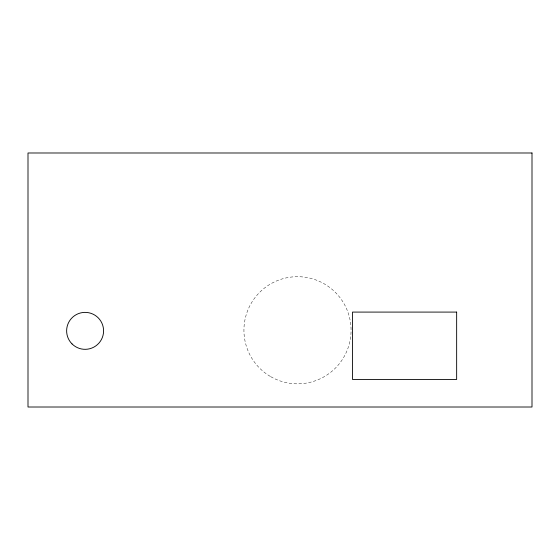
<?xml version="1.0" encoding="UTF-8"?>
<svg xmlns="http://www.w3.org/2000/svg" width="560" height="560" viewBox="0 0 560 560"><rect width="100%" height="100%" fill="white"/><g stroke="black" fill="none" stroke-linecap="round" stroke-linejoin="round"><path stroke-width="0.42" stroke-dasharray="2.8 2.1" d="M270.711 376.656A53.578 53.578 0 0 0 351.071 330.26A53.578 53.578 0 0 0 270.711 283.864A53.578 53.578 0 0 0 270.711 376.656"/><path stroke-width="0.84" d="M532 152.992L28 152.992L28 407.008L532 407.008L532 152.992M456.652 312.088L352.492 312.088L352.492 379.456L456.652 379.456L456.652 312.088M72.044 343.924A18.48 18.48 0 0 0 102.956 335.636A18.48 18.48 0 0 0 80.325 313.005A18.48 18.48 0 0 0 72.044 343.924"/></g></svg>
